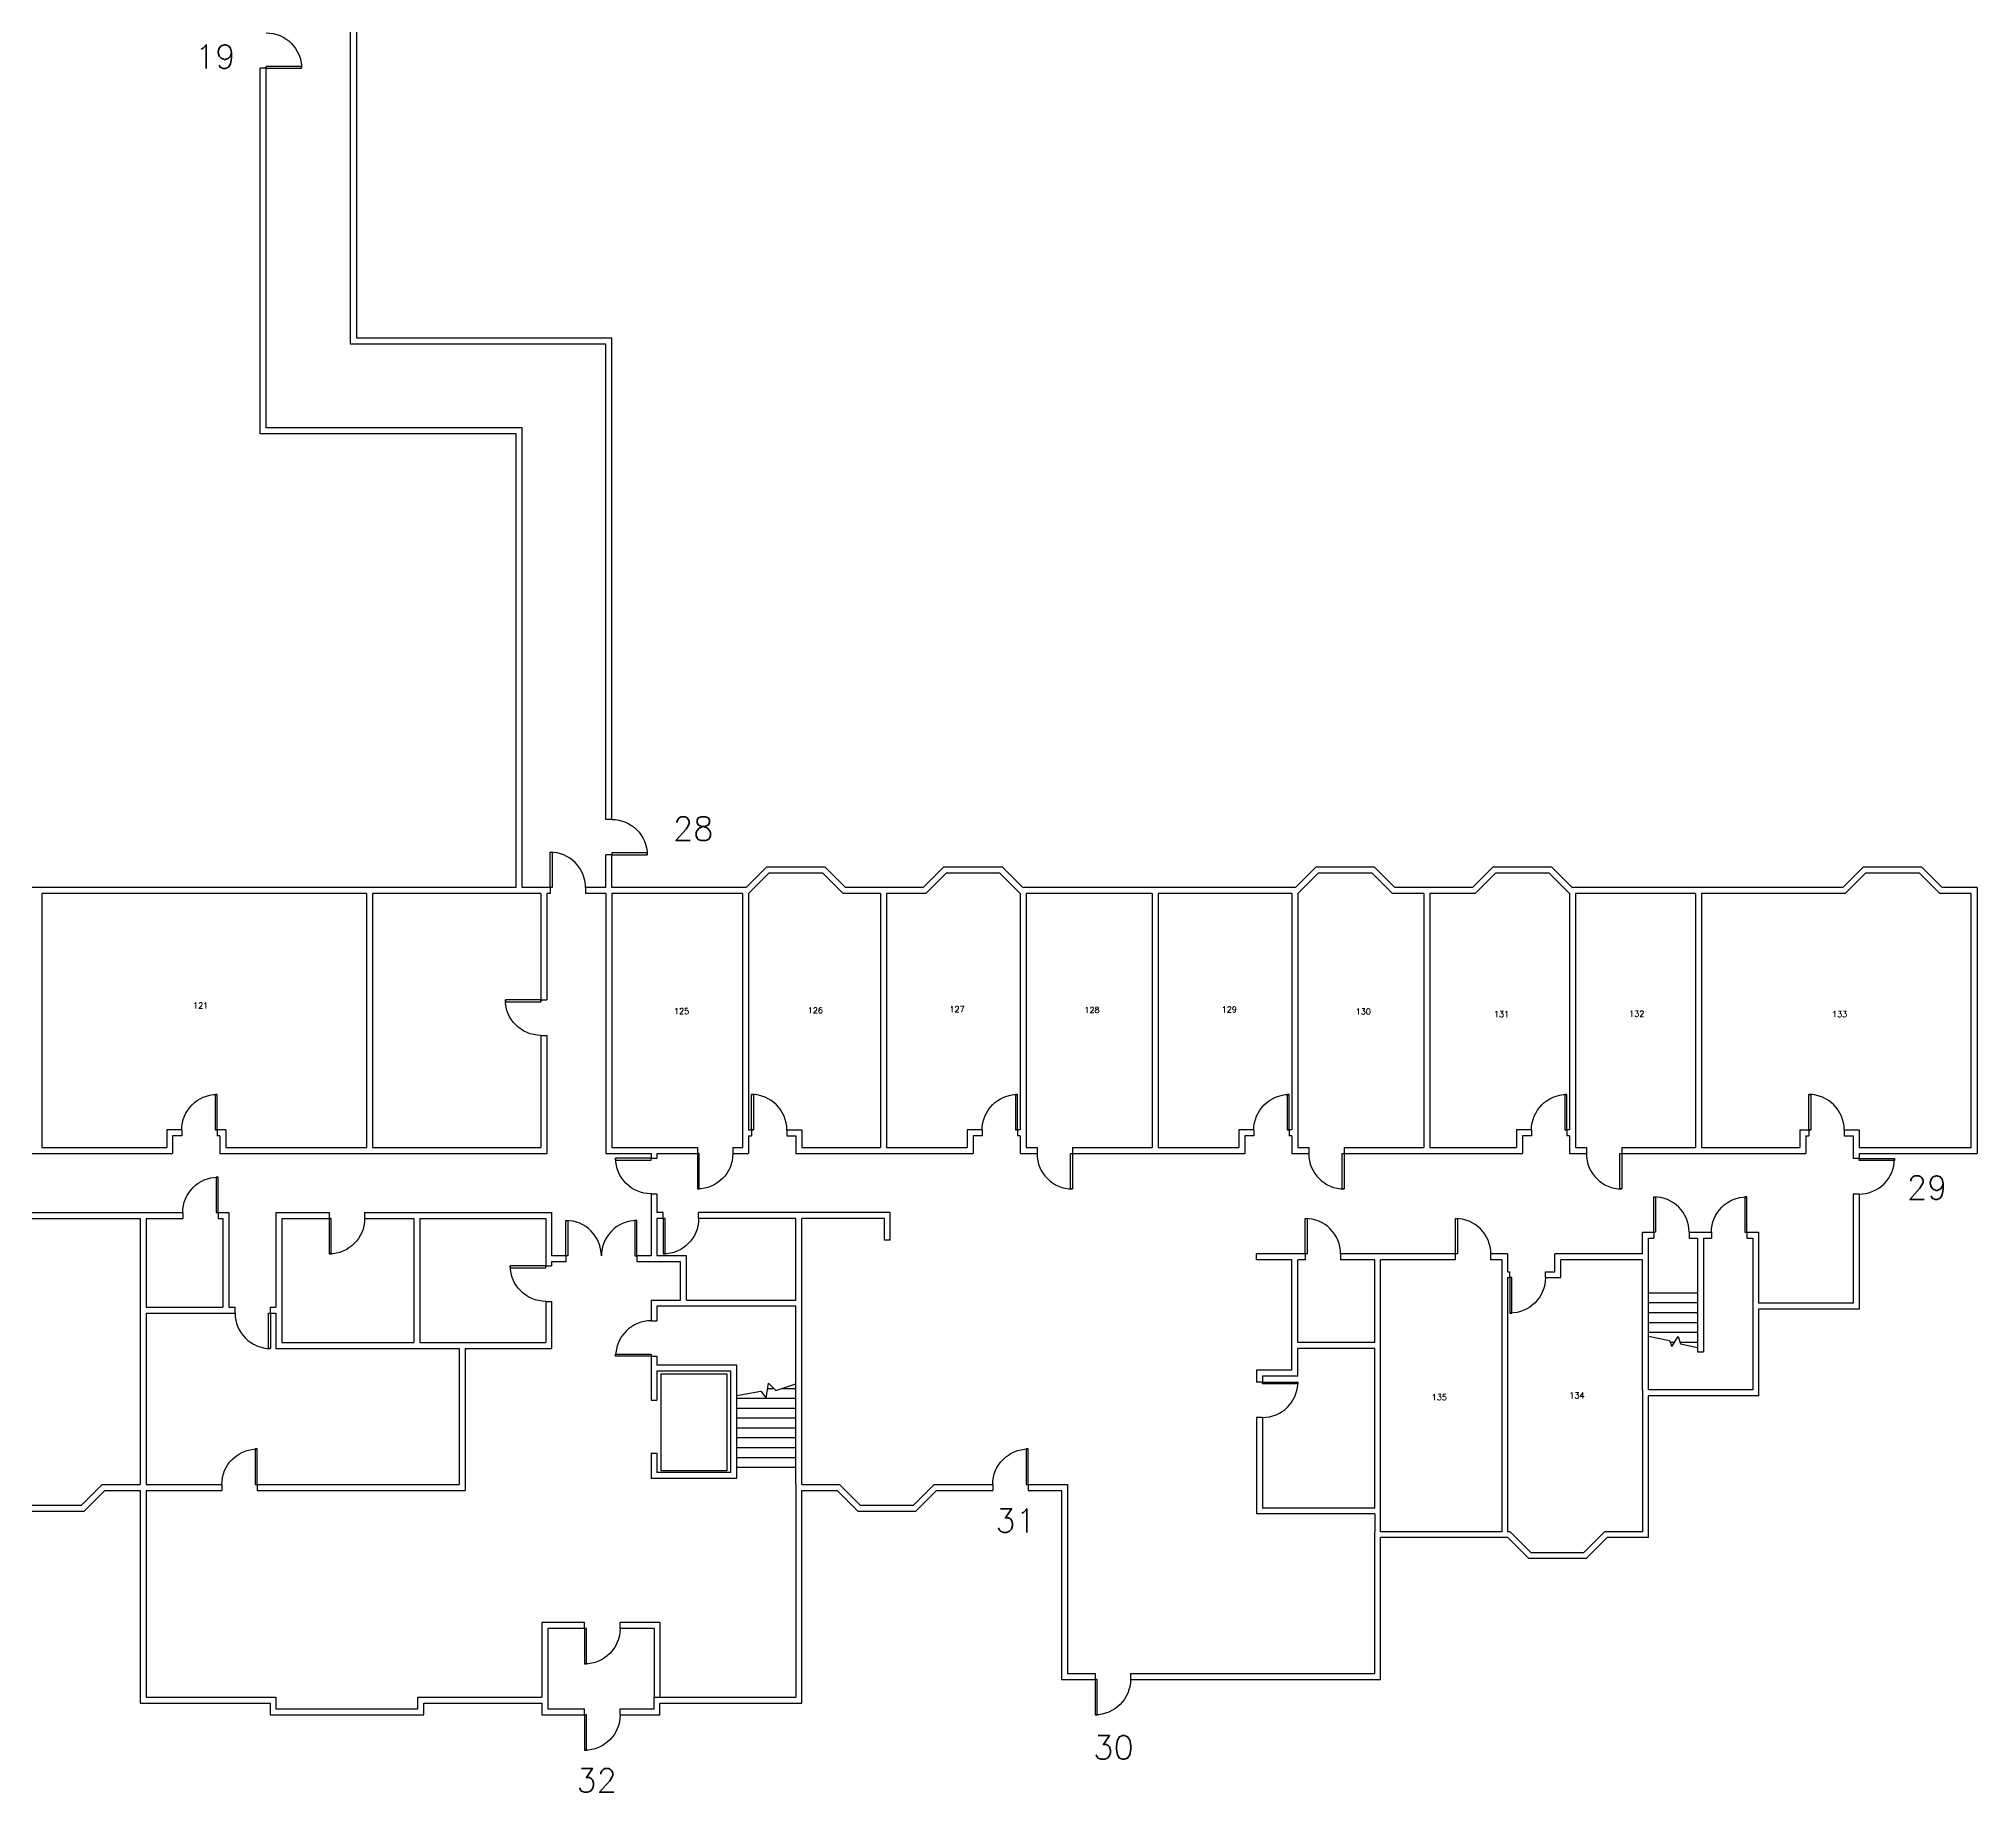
# Model space of a CAD drawing. Extents: x 1830 to 30214, y -2874 to 8688.
# Drawn here: x 8819 to 10788, y 1361 to 3141 of the extents above; entities that cross this region are included whole.
import ezdxf

# ---------------------------------------------------------------- set-up
doc = ezdxf.new("R2010")
doc.units = 0
doc.header["$LTSCALE"] = 48
doc.header["$MEASUREMENT"] = 0
for name, color, linetype in [('1STDOORS', 4, 'CONTINUOUS'), ('1STEXTWALLS', 3, 'CONTINUOUS'), ('1STINTWALLS', 1, 'CONTINUOUS'), ('1STMISC', 4, 'CONTINUOUS'), ('1STNOTES', 4, 'CONTINUOUS')]:
    doc.layers.add(name, color=color, linetype=linetype)
doc.styles.get("Standard").update_dxf_attribs({"font": 'txt.shx'})

# ---------------------------------------------------------------- blocks, each defined once
blk = doc.blocks.new('DOOR 3-0')
at = {"layer": '1STDOORS'}
blk.add_lwpolyline([(0, 36), (2, 36), (2, 0), (0, 0)], close=True, dxfattribs=at)
blk.add_arc((0, 0), 36, 0, 90, dxfattribs=at)
blk = doc.blocks.new('DOOR2 - 3-0')
at = {"layer": '1STDOORS'}
for points in [[(0, 36), (2, 36), (2, 0), (0, 0)], [(72, 36), (70, 36), (70, 0), (72, 0)]]:
    blk.add_lwpolyline(points, close=True, dxfattribs=at)
for centre, start, end in [((0, 0), 0, 90), ((72, 0), 90, 180)]:
    blk.add_arc(centre, 36, start, end, dxfattribs=at)

msp = doc.modelspace()

# ---------------------------------------------------------------- linework, layer by layer
at = {"layer": '1STEXTWALLS'}
for p, q in [((9135.9, 2831.4), (9135.9, 3492.4)), ((9141.9, 3204.4), (9141.9, 2948.4)), ((9044.1, 2740.4), (9044.1, 3111.4)), ((9050.1, 3111.4), (9044.1, 3111.4)), ((9050.1, 3111.4), (9050.1, 3113.4)), ((9050.1, 2746.4), (9050.1, 3111.4)), ((9141.9, 2948.4), (9141.9, 2837.4)), ((9401.2, 2837.4), (9141.9, 2837.4)), ((9401.2, 2348.7), (9401.2, 2837.4)), ((9395.2, 2831.4), (9135.9, 2831.4)), ((9395.2, 2348.7), (9395.2, 2831.4)), ((9304.2, 2740.4), (9044.1, 2740.4)), ((9310.2, 2746.4), (9050.1, 2746.4)), ((9304.2, 2279.4), (9304.2, 2740.4)), ((9310.2, 2279.4), (9310.2, 2746.4)), ((9401.2, 2348.7), (9395.2, 2348.7)), ((9395.2, 2279.4), (9395.2, 2312.7)), ((9401.2, 2312.7), (9395.2, 2312.7)), ((9401.2, 2279.4), (9401.2, 2312.7)), ((9558.6, 2300.4), (9537.6, 2279.4)), ((9561.1, 2294.4), (9540.1, 2273.4)), ((9558.6, 2300.4), (9617.6, 2300.4)), ((9561.1, 2294.4), (9615.1, 2294.4)), ((9615.1, 2294.4), (9636.1, 2273.4)), ((9617.6, 2300.4), (9638.6, 2279.4)), ((9738.6, 2300.4), (9717.6, 2279.4)), ((9741.1, 2294.4), (9720.1, 2273.4)), ((9738.6, 2300.4), (9797.6, 2300.4)), ((9741.1, 2294.4), (9795.1, 2294.4)), ((9795.1, 2294.4), (9816.1, 2273.4)), ((9797.6, 2300.4), (9818.6, 2279.4)), ((10116.6, 2300.4), (10095.6, 2279.4)), ((10119.1, 2294.4), (10098.1, 2273.4)), ((10116.6, 2300.4), (10175.6, 2300.4)), ((10119.1, 2294.4), (10173.1, 2294.4)), ((10173.1, 2294.4), (10194.1, 2273.4)), ((10175.6, 2300.4), (10196.6, 2279.4)), ((10296.6, 2300.4), (10275.6, 2279.4)), ((10299.1, 2294.4), (10278.1, 2273.4)), ((10296.6, 2300.4), (10355.6, 2300.4)), ((10299.1, 2294.4), (10353.1, 2294.4)), ((10353.1, 2294.4), (10374.1, 2273.4)), ((10355.6, 2300.4), (10376.6, 2279.4)), ((10672.6, 2300.4), (10651.6, 2279.4)), ((10675.1, 2294.4), (10654.1, 2273.4)), ((10672.6, 2300.4), (10731.6, 2300.4)), ((10675.1, 2294.4), (10729.1, 2294.4)), ((10729.1, 2294.4), (10750.1, 2273.4)), ((10731.6, 2300.4), (10752.6, 2279.4)), ((9304.2, 2279.4), (8296.2, 2279.4)), ((9152.1, 2273.4), (8822.1, 2273.4)), ((9310.3, 2273.4), (9158.1, 2273.4)), ((9534.1, 2273.4), (9401.1, 2273.4)), ((9537.6, 2279.4), (9401.2, 2279.4)), ((9423.1, 2273.4), (9423.1, 2273.4)), ((9674.1, 2273.4), (9636.1, 2273.4)), ((9717.6, 2279.4), (9638.6, 2279.4)), ((9720.1, 2273.4), (9680.1, 2273.4)), ((9954.1, 2279.4), (9818.6, 2279.4)), ((9950.1, 2273.4), (9822.1, 2273.4)), ((10095.6, 2279.4), (9954.1, 2279.4)), ((10092.1, 2273.4), (9956.1, 2273.4)), ((10226.1, 2273.4), (10194.1, 2273.4)), ((10275.6, 2279.4), (10196.6, 2279.4)), ((10278.1, 2273.4), (10232.1, 2273.4)), ((10651.6, 2279.4), (10376.6, 2279.4)), ((10502.1, 2273.4), (10380.1, 2273.4)), ((10654.1, 2273.4), (10508.1, 2273.4)), ((10782.1, 2273.4), (10750.1, 2273.4)), ((10788.1, 2279.4), (10752.6, 2279.4)), ((10782.1, 2015.4), (10782.1, 2273.4)), ((10788.1, 2279.4), (10788.1, 2009.4)), ((10662.1, 2009.4), (10662.1, 2004.2)), ((10668.1, 2015.4), (10782.1, 2015.4)), ((10668.1, 2009.4), (10668.1, 2004.2)), ((10668.1, 2009.4), (10788.1, 2009.4)), ((10668.1, 2004.2), (10662.1, 2004.2)), ((10668.1, 1968.2), (10662.1, 1968.2)), ((10662.1, 1968.2), (10662.1, 1857.4)), ((10668.1, 1968.2), (10668.1, 1851.4)), ((10311.1, 1907.4), (10311.1, 1895)), ((10560.1, 1857.1), (10560.1, 1769.4)), ((10662.1, 1857.4), (10566.1, 1857.4)), ((10668.1, 1851.4), (10566.1, 1851.4)), ((10566.1, 1851.4), (10566.1, 1763.4)), ((10448.1, 1769.2), (10448.1, 1625.4)), ((10560.1, 1769.4), (10454.1, 1769.4)), ((10566.1, 1763.4), (10454.1, 1763.4)), ((10454.1, 1619.4), (10454.1, 1763.4)), ((8862.6, 1652.4), (8883.6, 1673.4)), ((8865.1, 1646.4), (8886.1, 1667.4)), ((8883.6, 1673.4), (8922.1, 1673.4)), ((8886.1, 1667.4), (8922.1, 1667.4)), ((8922.1, 1667.4), (8922.1, 1451.4)), ((8928.1, 1667.4), (8928.1, 1457.4)), ((9588.1, 1673.2), (9588.1, 1457.4)), ((9594.1, 1673.4), (9632.6, 1673.4)), ((9594.1, 1451.4), (9594.1, 1667.4)), ((9594.1, 1667.4), (9630.1, 1667.4)), ((9651.1, 1646.4), (9630.1, 1667.4)), ((9653.6, 1652.4), (9632.6, 1673.4)), ((9707.6, 1652.4), (9728.6, 1673.4)), ((9710.1, 1646.4), (9731.1, 1667.4)), ((9728.6, 1673.4), (9788.1, 1673.4)), ((9731.1, 1667.4), (9788.1, 1667.4)), ((9788.1, 1673.4), (9788.1, 1667.4)), ((9824.1, 1673.4), (9824.1, 1667.4)), ((9824.1, 1673.4), (9824.1, 1667.4)), ((9824.1, 1673.4), (9864.1, 1673.4)), ((9824.1, 1667.4), (9858.1, 1667.4)), ((9858.1, 1667.4), (9858.1, 1475.4)), ((9864.1, 1673.4), (9864.1, 1481.4)), ((8806.2, 1646.4), (8865.1, 1646.4)), ((8808.6, 1652.4), (8862.6, 1652.4)), ((9651.1, 1646.4), (9710.1, 1646.4)), ((9653.6, 1652.4), (9707.6, 1652.4)), ((10176.1, 1481.4), (10176.1, 1625.4)), ((10305.1, 1625.4), (10182.1, 1625.4)), ((10182.1, 1475.4), (10182.1, 1619.4)), ((10311.2, 1619.4), (10182.1, 1619.4)), ((10313.6, 1625.4), (10311.1, 1625.4)), ((10332.2, 1598.4), (10311.2, 1619.4)), ((10332.2, 1598.4), (10311.2, 1619.4)), ((10334.6, 1604.4), (10313.6, 1625.4)), ((10334.6, 1604.4), (10313.6, 1625.4)), ((10388.6, 1604.4), (10409.6, 1625.4)), ((10388.6, 1604.4), (10409.6, 1625.4)), ((10391.1, 1598.4), (10412.1, 1619.4)), ((10391.1, 1598.4), (10412.1, 1619.4)), ((10448.1, 1625.4), (10409.6, 1625.4)), ((10454.1, 1619.4), (10412.1, 1619.4)), ((10332.2, 1598.4), (10391.1, 1598.4)), ((10332.2, 1598.4), (10391.1, 1598.4)), ((10334.6, 1604.4), (10388.6, 1604.4)), ((10334.6, 1604.4), (10388.6, 1604.4)), ((9864.1, 1481.4), (9892.1, 1481.4)), ((9892.1, 1481.4), (9892.1, 1475.4)), ((9928.1, 1481.4), (9928.1, 1475.4)), ((9928.1, 1481.4), (10176.1, 1481.4)), ((8928.1, 1457.4), (9060.1, 1457.4)), ((9060.1, 1457.4), (9060.1, 1445.4)), ((9204.1, 1457.4), (9330.1, 1457.4)), ((9204.1, 1445.4), (9204.1, 1457.4)), ((9336.1, 1457.4), (9336.1, 1445.4)), ((9444.1, 1457.4), (9588.1, 1457.4)), ((9444.1, 1445.4), (9444.1, 1457.4)), ((9858.1, 1475.4), (9892.1, 1475.4)), ((9928.1, 1475.4), (10182.1, 1475.4)), ((8922.1, 1451.4), (9054.1, 1451.4)), ((9054.1, 1451.4), (9054.1, 1439.4)), ((9054.1, 1439.4), (9210.1, 1439.4)), ((9060.1, 1445.4), (9204.1, 1445.4)), ((9210.1, 1439.4), (9210.1, 1451.4)), ((9210.1, 1451.4), (9330.1, 1451.4)), ((9330.1, 1451.4), (9330.1, 1439.4)), ((9330.1, 1439.4), (9373.6, 1439.4)), ((9336.1, 1445.4), (9373.6, 1445.4)), ((9373.6, 1439.4), (9373.6, 1445.4)), ((9409.6, 1439.4), (9409.6, 1445.4)), ((9409.6, 1445.4), (9444.1, 1445.4)), ((9409.6, 1439.4), (9450.1, 1439.4)), ((9450.1, 1439.4), (9450.1, 1451.4)), ((9450.1, 1451.4), (9594.1, 1451.4))]:
    msp.add_line(p, q, dxfattribs=at)
at = {"layer": '1STINTWALLS'}
for p, q in [((8822.1, 2273.4), (8822.1, 2015.4)), ((9152.1, 2273.4), (9152.1, 2015.4)), ((9158.1, 2273.4), (9158.1, 2015.4)), ((9340.5, 2279.4), (9310.2, 2279.4)), ((9329.1, 2273.4), (9310.3, 2273.4)), ((9329.1, 2273.4), (9329.1, 2163.4)), ((9335.1, 2273.4), (9335.1, 2165.4)), ((9338.5, 2273.4), (9335.1, 2273.4)), ((9338.5, 2279.4), (9338.5, 2273.4)), ((9395.2, 2279.4), (9374.5, 2279.4)), ((9374.5, 2279.4), (9374.5, 2273.4)), ((9395.2, 2273.4), (9374.5, 2273.4)), ((9395.2, 2273.4), (9395.1, 2009.4)), ((9401.1, 2273.4), (9401.1, 2015.4)), ((9534.1, 2273.4), (9534.1, 2015.4)), ((9540.1, 2273.4), (9540.1, 2033.4)), ((9674.1, 2273.4), (9674.1, 2015.4)), ((9680.1, 2273.4), (9680.1, 2015.4)), ((9816.1, 2273.4), (9816.1, 2033.4)), ((9822.1, 2273.4), (9822.1, 2015.4)), ((9950.1, 2273.4), (9950.1, 2015.4)), ((9956.1, 2273.4), (9956.1, 2015.4)), ((10092.1, 2273.4), (10092.1, 2033.4)), ((10098.1, 2273.4), (10098.1, 2015.4)), ((10226.1, 2273.4), (10226.1, 2015.4)), ((10232.1, 2273.4), (10232.1, 2015.4)), ((10374.1, 2273.4), (10374.1, 2033.4)), ((10380.1, 2273.4), (10380.1, 2015.4)), ((10502.1, 2273.4), (10502.1, 2015.4)), ((10508.1, 2273.4), (10508.1, 2015.4)), ((9329.1, 2165.4), (9335.1, 2165.4)), ((9329.1, 2129.4), (9335.1, 2129.4)), ((9329.1, 2129.4), (9329.1, 2015.4)), ((9335.1, 2129.4), (9335.1, 2009.4)), ((8964.3, 2033.4), (8949.1, 2033.4)), ((8949.1, 2033.4), (8949.1, 2015.4)), ((8964.3, 2033.4), (8964.3, 2027.4)), ((9009.1, 2033.4), (8998.3, 2033.4)), ((9000.3, 2033.4), (9000.3, 2027.4)), ((9009.1, 2033.4), (9009.1, 2015.4)), ((9540.1, 2033.4), (9545, 2033.4)), ((9543, 2033.4), (9543, 2027.4)), ((9579, 2033.4), (9594.1, 2033.4)), ((9579, 2033.4), (9579, 2027.4)), ((9594.1, 2033.4), (9594.1, 2015.4)), ((9777.3, 2033.4), (9762.1, 2033.4)), ((9762.1, 2033.4), (9762.1, 2015.4)), ((9777.3, 2033.4), (9777.3, 2027.4)), ((9816.1, 2033.4), (9811.3, 2033.4)), ((9813.3, 2033.4), (9813.3, 2027.4)), ((10053.3, 2033.4), (10038.1, 2033.4)), ((10038.1, 2033.4), (10038.1, 2015.4)), ((10053.3, 2033.4), (10053.3, 2027.4)), ((10092.1, 2033.4), (10087.3, 2033.4)), ((10089.3, 2033.4), (10089.3, 2027.4)), ((10335.3, 2033.4), (10320.1, 2033.4)), ((10320.1, 2033.4), (10320.1, 2015.4)), ((10335.3, 2033.4), (10335.3, 2027.4)), ((10374.1, 2033.4), (10369.3, 2033.4)), ((10371.3, 2033.4), (10371.3, 2027.4)), ((10608.1, 2033.4), (10619, 2033.4)), ((10608.1, 2033.4), (10608.1, 2015.4)), ((10617, 2033.4), (10617, 2027.4)), ((10653, 2033.4), (10668.1, 2033.4)), ((10653, 2033.4), (10653, 2027.4)), ((10668.1, 2033.4), (10668.1, 2015.4)), ((8677.1, 2009.4), (8955.1, 2009.4)), ((8822.1, 2015.4), (8949.1, 2015.4)), ((8964.3, 2027.4), (8955.1, 2027.4)), ((8955.1, 2027.4), (8955.1, 2009.4)), ((9003.1, 2027.4), (9000.3, 2027.4)), ((9003.1, 2027.4), (9003.1, 2009.4)), ((9003.1, 2009.4), (9335.1, 2009.4)), ((9009.1, 2015.4), (9152.1, 2015.4)), ((9158.1, 2015.4), (9329.1, 2015.4)), ((9395.1, 2009.4), (9441.1, 2009.4)), ((9401.1, 2015.4), (9488.1, 2015.4)), ((9441.1, 2009.4), (9441.1, 2004.6)), ((9447.1, 2009.4), (9447.1, 2004.6)), ((9447.1, 2009.4), (9488.1, 2009.4)), ((9488.1, 2015.4), (9488.1, 2009.4)), ((9524.1, 2015.4), (9524.1, 2009.4)), ((9524.1, 2015.4), (9534.1, 2015.4)), ((9524.1, 2009.4), (9540.1, 2009.4)), ((9540.1, 2027.4), (9543, 2027.4)), ((9540.1, 2027.4), (9540.1, 2009.4)), ((9579, 2027.4), (9588.1, 2027.4)), ((9588.1, 2027.4), (9588.1, 2009.4)), ((9588.1, 2009.4), (9768.1, 2009.4)), ((9594.1, 2015.4), (9674.1, 2015.4)), ((9680.1, 2015.4), (9762.1, 2015.4)), ((9768.1, 2027.4), (9768.1, 2009.4)), ((9777.3, 2027.4), (9768.1, 2027.4)), ((9816.1, 2027.4), (9813.3, 2027.4)), ((9816.1, 2027.4), (9816.1, 2009.4)), ((9816.1, 2009.4), (9833.1, 2009.4)), ((9816.1, 2009.4), (9833.1, 2009.4)), ((9816.1, 2009.4), (9833.1, 2009.4)), ((9822.1, 2015.4), (9833.1, 2015.4)), ((9822.1, 2015.4), (9833.1, 2015.4)), ((9833.1, 2015.4), (9833.1, 2009.4)), ((9867.1, 2009.4), (10044.1, 2009.4)), ((9869.1, 2015.4), (9869.1, 2009.4)), ((9869.1, 2015.4), (9950.1, 2015.4)), ((9956.1, 2015.4), (10038.1, 2015.4)), ((10044.1, 2027.4), (10044.1, 2009.4)), ((10053.3, 2027.4), (10044.1, 2027.4)), ((10092.1, 2027.4), (10089.3, 2027.4)), ((10092.1, 2027.4), (10092.1, 2009.4)), ((10092.1, 2009.4), (10109.1, 2009.4)), ((10092.1, 2009.4), (10109.1, 2009.4)), ((10098.1, 2015.4), (10109.1, 2015.4)), ((10098.1, 2015.4), (10109.1, 2015.4)), ((10109.1, 2015.4), (10109.1, 2009.4)), ((10143.1, 2009.4), (10326.1, 2009.4)), ((10145.1, 2015.4), (10145.1, 2009.4)), ((10145.1, 2015.4), (10226.1, 2015.4)), ((10232.1, 2015.4), (10320.1, 2015.4)), ((10335.3, 2027.4), (10326.1, 2027.4)), ((10326.1, 2027.4), (10326.1, 2009.4)), ((10374.1, 2027.4), (10371.3, 2027.4)), ((10374.1, 2027.4), (10374.1, 2009.4)), ((10374.1, 2009.4), (10391.1, 2009.4)), ((10380.1, 2015.4), (10391.1, 2015.4)), ((10391.1, 2015.4), (10391.1, 2009.4)), ((10427.1, 2015.4), (10427.1, 2009.4)), ((10427.1, 2015.4), (10502.1, 2015.4)), ((10427.1, 2009.4), (10614.1, 2009.4)), ((10508.1, 2015.4), (10608.1, 2015.4)), ((10614.1, 2027.4), (10617, 2027.4)), ((10614.1, 2027.4), (10614.1, 2009.4)), ((10653, 2027.4), (10662.1, 2027.4)), ((10662.1, 2027.4), (10662.1, 2009.4)), ((9441.1, 2004.6), (9447.1, 2004.6)), ((8791.5, 1949.4), (8965.3, 1949.4)), ((8965.3, 1949.4), (8965.3, 1943.4)), ((8999.3, 1949.4), (9012.1, 1949.4)), ((9001.3, 1949.4), (9001.3, 1943.4)), ((9012.1, 1949.4), (9012.1, 1853.4)), ((9060.1, 1949.4), (9060.1, 1871.4)), ((9060.1, 1949.4), (9114.1, 1949.4)), ((9114.1, 1949.4), (9114.1, 1943.4)), ((9150.1, 1949.4), (9150.1, 1943.4)), ((9150.1, 1949.4), (9340.1, 1949.4)), ((9340.1, 1949.4), (9340.1, 1905.4)), ((9441.1, 1968.6), (9447.1, 1968.6)), ((9441.1, 1968.6), (9441.1, 1905.4)), ((9447.1, 1968.6), (9447.1, 1949.4)), ((9453.4, 1949.4), (9447.1, 1949.4)), ((9453.4, 1943.4), (9453.4, 1949.4)), ((9684.1, 1949.4), (9489.4, 1949.4)), ((9489.4, 1943.4), (9489.4, 1949.4)), ((9684.1, 1921.4), (9684.1, 1949.4)), ((8797.5, 1943.4), (8922.1, 1943.4)), ((8922.1, 1943.4), (8922.1, 1673.4)), ((8928.1, 1943.4), (8928.1, 1853.4)), ((8928.1, 1943.4), (8965.3, 1943.4)), ((9001.3, 1943.4), (9006.1, 1943.4)), ((9006.1, 1943.4), (9006.1, 1853.4)), ((9066.1, 1943.4), (9066.1, 1817.4)), ((9066.1, 1943.4), (9114.1, 1943.4)), ((9150.1, 1943.4), (9200.1, 1943.4)), ((9200.1, 1943.4), (9200.1, 1817.4)), ((9206.1, 1943.4), (9206.1, 1817.4)), ((9206.1, 1943.4), (9334.1, 1943.4)), ((9334.1, 1943.4), (9334.1, 1895.3)), ((9447.1, 1943.4), (9447.1, 1905.4)), ((9453.4, 1943.4), (9447.1, 1943.4)), ((9588.1, 1943.4), (9489.4, 1943.4)), ((9588.1, 1860.4), (9588.1, 1943.4)), ((9594.1, 1673.4), (9594.1, 1943.4)), ((9678.1, 1943.4), (9594.1, 1943.4)), ((9678.1, 1921.4), (9678.1, 1943.4)), ((9684.1, 1921.4), (9678.1, 1921.4)), ((10448.1, 1929.4), (10459.5, 1929.4)), ((10448.1, 1907.4), (10448.1, 1929.4)), ((10454.1, 1769.4), (10454.1, 1923.4)), ((10454.1, 1923.4), (10459.5, 1923.4)), ((10459.5, 1929.4), (10459.5, 1923.4)), ((10495.5, 1929.4), (10495.5, 1923.4)), ((10495.5, 1929.4), (10518.1, 1929.4)), ((10495.5, 1923.4), (10504.1, 1923.4)), ((10504.1, 1923.4), (10504.1, 1808)), ((10510.1, 1923.4), (10510.1, 1808)), ((10510.1, 1923.4), (10518.1, 1923.4)), ((10518.1, 1929.4), (10518.1, 1923.4)), ((10554.1, 1929.4), (10554.1, 1923.4)), ((10554.1, 1929.4), (10566.1, 1929.4)), ((10554.1, 1923.4), (10560.1, 1923.4)), ((10560.1, 1923.4), (10560.1, 1857.1)), ((10566.1, 1929.4), (10566.1, 1857.4)), ((9334.1, 1895.3), (9340.1, 1895.3)), ((9354.6, 1905.4), (9340.1, 1905.4)), ((9340.1, 1899.4), (9340.1, 1895.3)), ((9354.6, 1899.4), (9340.1, 1899.4)), ((9354.6, 1905.4), (9354.6, 1899.4)), ((9441.1, 1905.4), (9426.6, 1905.4)), ((9426.6, 1905.4), (9426.6, 1899.4)), ((9471.1, 1899.4), (9426.6, 1899.4)), ((9477.1, 1905.4), (9447.1, 1905.4)), ((9471.1, 1860.5), (9471.1, 1899.4)), ((9477.1, 1860.5), (9477.1, 1905.4)), ((10056.1, 1901.4), (10056.1, 1907.4)), ((10105.5, 1907.4), (10056.1, 1907.4)), ((10092.1, 1901.4), (10056.1, 1901.4)), ((10092.1, 1789.4), (10092.1, 1901.4)), ((10098.1, 1817.4), (10098.1, 1901.4)), ((10105.5, 1901.4), (10098.1, 1901.4)), ((10105.5, 1907.4), (10105.5, 1901.4)), ((10141.5, 1907.4), (10141.5, 1901.4)), ((10260.1, 1907.4), (10141.5, 1907.4)), ((10176.1, 1901.4), (10141.5, 1901.4)), ((10176.1, 1817.4), (10176.1, 1901.4)), ((10182.1, 1625.4), (10182.1, 1901.4)), ((10258.1, 1901.4), (10182.1, 1901.4)), ((10258.1, 1901.4), (10258.1, 1907.4)), ((10311.1, 1907.4), (10294.1, 1907.4)), ((10294.1, 1901.4), (10294.1, 1907.4)), ((10305.1, 1901.4), (10294.1, 1901.4)), ((10305.1, 1901.4), (10305.1, 1625.4)), ((10311.1, 1907.4), (10311.1, 1889.4)), ((10448.1, 1907.4), (10359.1, 1907.4)), ((10359.1, 1889.4), (10359.1, 1907.4)), ((10448.1, 1901.4), (10365.1, 1901.4)), ((10365.1, 1883.4), (10365.1, 1901.4)), ((10448.1, 1769.2), (10448.1, 1901.4)), ((9060.1, 1871.4), (9060.1, 1853.4)), ((10311.1, 1889.4), (10313.5, 1889.4)), ((10311.1, 1883.4), (10313.5, 1883.4)), ((10311.1, 1883.4), (10311.1, 1625.4)), ((10313.5, 1883.4), (10313.5, 1889.4)), ((10349.5, 1889.4), (10359.1, 1889.4)), ((10349.5, 1883.4), (10349.5, 1889.4)), ((10349.5, 1883.4), (10365.1, 1883.4)), ((8928.1, 1853.4), (9006.1, 1853.4)), ((9012.1, 1853.4), (9018.5, 1853.4)), ((9018.5, 1847.4), (9018.5, 1853.4)), ((9054.5, 1853.4), (9060.1, 1853.4)), ((9054.5, 1847.4), (9054.5, 1853.4)), ((9334.1, 1859.3), (9340.1, 1859.3)), ((9334.1, 1859.3), (9334.1, 1817.4)), ((9340.1, 1859.3), (9340.1, 1811.4)), ((9441.1, 1860.5), (9471.1, 1860.5)), ((9441.1, 1860.5), (9441.1, 1839.6)), ((9588.1, 1854.4), (9447.1, 1854.4)), ((9447.1, 1854.4), (9447.1, 1839.6)), ((9477.1, 1860.5), (9588.1, 1860.4)), ((9588.1, 1673.2), (9588.1, 1854.4)), ((8928.1, 1847.4), (9012.1, 1847.4)), ((8928.1, 1847.4), (8928.1, 1673.4)), ((9012.1, 1847.4), (9018.5, 1847.4)), ((9054.5, 1847.4), (9060.1, 1847.4)), ((9060.1, 1847.4), (9060.1, 1811.4)), ((9441.1, 1839.6), (9447.1, 1839.6)), ((9066.1, 1817.4), (9200.1, 1817.4)), ((9206.1, 1817.4), (9334.1, 1817.4)), ((10176.1, 1817.4), (10098.1, 1817.4)), ((9060.1, 1811.4), (9246.1, 1811.4)), ((9246.1, 1811.4), (9246.1, 1673.4)), ((9252.1, 1811.4), (9252.1, 1667.4)), ((9252.1, 1811.4), (9340.1, 1811.4)), ((9441.1, 1803.6), (9447.1, 1803.6)), ((9441.1, 1803.6), (9441.1, 1759)), ((9447.1, 1803.6), (9447.1, 1794.4)), ((9528.1, 1794.4), (9447.1, 1794.4)), ((9528.1, 1679.4), (9528.1, 1794.4)), ((10176.1, 1811.4), (10098.1, 1811.4)), ((10098.1, 1783.4), (10098.1, 1811.4)), ((10176.1, 1649.4), (10176.1, 1811.4)), ((10504.1, 1808), (10510.1, 1808)), ((9522.1, 1788.4), (9447.1, 1788.4)), ((9447.1, 1788.4), (9447.1, 1759)), ((9522.1, 1685.4), (9522.1, 1788.4)), ((10092.1, 1789.4), (10056.1, 1789.4)), ((10056.1, 1789.4), (10056.1, 1777.4)), ((10062.1, 1777.4), (10056.1, 1777.4)), ((10098.1, 1783.4), (10062.1, 1783.4)), ((10062.1, 1783.4), (10062.1, 1775.4)), ((9441.1, 1759), (9447.1, 1759)), ((10062.1, 1741.4), (10056.1, 1741.4)), ((10056.1, 1741.4), (10056.1, 1643.4)), ((10062.1, 1741.4), (10062.1, 1649.4)), ((9441.1, 1705), (9447.1, 1705)), ((9441.1, 1705), (9441.1, 1679.4)), ((9447.1, 1705), (9447.1, 1685.4)), ((9528.1, 1679.4), (9441.1, 1679.4)), ((9522.1, 1685.4), (9447.1, 1685.4)), ((8928.1, 1673.4), (9005.1, 1673.4)), ((8928.1, 1667.4), (9005.1, 1667.4)), ((9005.1, 1673.4), (9005.1, 1667.4)), ((9041.1, 1673.4), (9041.1, 1667.4)), ((9041.1, 1673.4), (9246.1, 1673.4)), ((9041.1, 1667.4), (9252.1, 1667.4)), ((10176.1, 1643.4), (10056.1, 1643.4)), ((10176.1, 1649.4), (10062.1, 1649.4)), ((10176.1, 1643.4), (10176.1, 1625.4)), ((9330.1, 1533.1), (9330.1, 1457.4)), ((9373.6, 1533.1), (9330.1, 1533.1)), ((9336.1, 1527.1), (9336.1, 1457.4)), ((9373.6, 1527.1), (9336.1, 1527.1)), ((9373.6, 1527.1), (9373.6, 1533.1)), ((9450.1, 1533.1), (9409.6, 1533.1)), ((9409.6, 1527.1), (9409.6, 1533.1)), ((9444.1, 1527.1), (9409.6, 1527.1)), ((9444.1, 1527.1), (9444.1, 1457.4)), ((9450.1, 1533.1), (9450.1, 1457.4))]:
    msp.add_line(p, q, dxfattribs=at)
at = {"layer": '1STMISC'}
for p, q in [((10454.1, 1868), (10504.1, 1868)), ((10454.1, 1858), (10504.1, 1858)), ((10454.1, 1848), (10504.1, 1848)), ((10454.1, 1838), (10504.1, 1838)), ((10454.1, 1828), (10504.1, 1828)), ((10454.1, 1823.8), (10475.5, 1819.5)), ((10475.5, 1819.5), (10477.9, 1813.4)), ((10476.1, 1818), (10480.7, 1818)), ((10477.9, 1813.4), (10484.2, 1823.7)), ((10484.2, 1823.7), (10486.8, 1816.3)), ((10486.2, 1818), (10504.1, 1818)), ((10486.8, 1816.3), (10504.1, 1812.3)), ((9558.1, 1760.9), (9560.5, 1776.3)), ((9560.5, 1776.3), (9567.9, 1768.9)), ((9567.9, 1768.9), (9588.1, 1775.6)), ((9528.1, 1763.6), (9552.7, 1768.1)), ((9528.1, 1760.9), (9588.1, 1760.9)), ((9552.7, 1768.1), (9558.1, 1760.9)), ((9559.7, 1770.9), (9565.9, 1770.9)), ((9574, 1770.9), (9588.1, 1770.9)), ((9528.1, 1750.9), (9588.1, 1750.9)), ((9528.1, 1740.9), (9588.1, 1740.9)), ((9528.1, 1730.9), (9588.1, 1730.9)), ((9528.1, 1720.9), (9588.1, 1720.9)), ((9528.1, 1710.9), (9588.1, 1710.9)), ((9528.1, 1700.9), (9588.1, 1700.9)), ((9528.1, 1690.9), (9588.1, 1690.9))]:
    msp.add_line(p, q, dxfattribs=at)
msp.add_lwpolyline([(9451.3, 1785.8), (9518, 1785.8), (9518, 1687.1), (9451.3, 1687.1)], close=True, dxfattribs=at)

# ---------------------------------------------------------------- block references
at = {"layer": '1STEXTWALLS'}
for p in [(9338.5, 2279.4), (9543, 2033.4), (10617, 2033.4), (10258.1, 1907.4)]:
    msp.add_blockref('DOOR 3-0', p, dxfattribs=at)
at = {"layer": '1STEXTWALLS', "xscale": -1}
for p in [(9000.3, 2033.4), (9813.3, 2033.4), (10089.3, 2033.4), (10371.3, 2033.4)]:
    msp.add_blockref('DOOR 3-0', p, dxfattribs=at)
at = {"layer": '1STEXTWALLS', "xscale": -1, "rotation": 180.000000000071}
msp.add_blockref('DOOR 3-0', (9488.1, 2009.4), dxfattribs=at)
at = {"layer": '1STEXTWALLS'}
for p, rotation in [((9869.1, 2009.4), 180), ((10145.1, 2009.4), 180), ((10427.1, 2009.4), 180), ((10668.1, 2004.2), 270), ((10062.1, 1777.4), 270)]:
    msp.add_blockref('DOOR 3-0', p, dxfattribs=dict(at, rotation=rotation))
at = {"layer": '1STINTWALLS', "xscale": -1}
for p, rotation in [((9050.1, 3111.4), 270), ((9401.2, 2312.7), 269.9999999999678), ((9441.1, 2004.6), 90.0000000000211), ((9453.4, 1943.4), 180), ((9334.1, 1895.3), 90.0000000000211), ((10313.5, 1883.4), 180), ((9373.6, 1527.1), 180), ((9892.1, 1475.4), 180.0000000000661), ((9373.6, 1439.4), 180)]:
    msp.add_blockref('DOOR 3-0', p, dxfattribs=dict(at, rotation=rotation))
at = {"layer": '1STINTWALLS'}
for name, p in [('DOOR 3-0', (10459.5, 1929.4)), ('DOOR2 - 3-0', (9354.6, 1905.4)), ('DOOR 3-0', (10105.5, 1907.4))]:
    msp.add_blockref(name, p, dxfattribs=at)
at = {"layer": '1STINTWALLS', "xscale": -1}
for p in [(10554.1, 1929.4), (9041.1, 1673.4), (9824.1, 1673.4)]:
    msp.add_blockref('DOOR 3-0', p, dxfattribs=at)
at = {"layer": '1STINTWALLS'}
for p, rotation in [((9054.5, 1847.4), 180), ((9441.1, 1803.6), 89.99999999999602)]:
    msp.add_blockref('DOOR 3-0', p, dxfattribs=dict(at, rotation=rotation))
at = {"layer": '1STNOTES', "xscale": -1}
for p, rotation in [((9329.1, 2165.4), 89.99999999996906), ((9114.1, 1943.4), 180)]:
    msp.add_blockref('DOOR 3-0', p, dxfattribs=dict(at, rotation=rotation))
msp.add_blockref('DOOR 3-0', (9001.3, 1949.4), dxfattribs=at)

# ---------------------------------------------------------------- texts
at = {"layer": '1STNOTES', "attachment_point": 1}
for s, width, insert, char_height in [('19', 5.264, (8977.8, 3135.3), 24), ('28', 31.281, (9463.3, 2351.3), 24), ('121', 26.04, (8975.8, 2162.7), 6), ('125', 26.04, (9464.3, 2156.9), 6), ('126', 8.017, (9600.3, 2157.8), 6), ('127', 8.017, (9744.2, 2158.9), 6), ('128', 8.017, (9881.2, 2158.2), 6), ('129', 8.017, (10020.7, 2158.7), 6), ('130', 8.017, (10156.8, 2156.6), 6), ('131', 8.017, (10297.2, 2154), 6), ('132', 8.017, (10434.6, 2154.3), 6), ('133', 8.017, (10640.7, 2153.9), 6), ('29', 5.152, (10716.6, 1986.9), 24), ('135', 8.017, (10234.1, 1765), 6), ('134', 8.017, (10373.8, 1766.8), 6), ('31', 10.789, (9790.8, 1648.7), 24), ('30', 13.093, (9890.2, 1418.3), 24), ('32', 27.154, (9365.2, 1384.9), 24)]:
    msp.add_mtext_dynamic_manual_height_columns(s, width=width, gutter_width=30, heights=[0], dxfattribs=dict(at, insert=insert, char_height=char_height))

doc.saveas('drawing.dxf')
